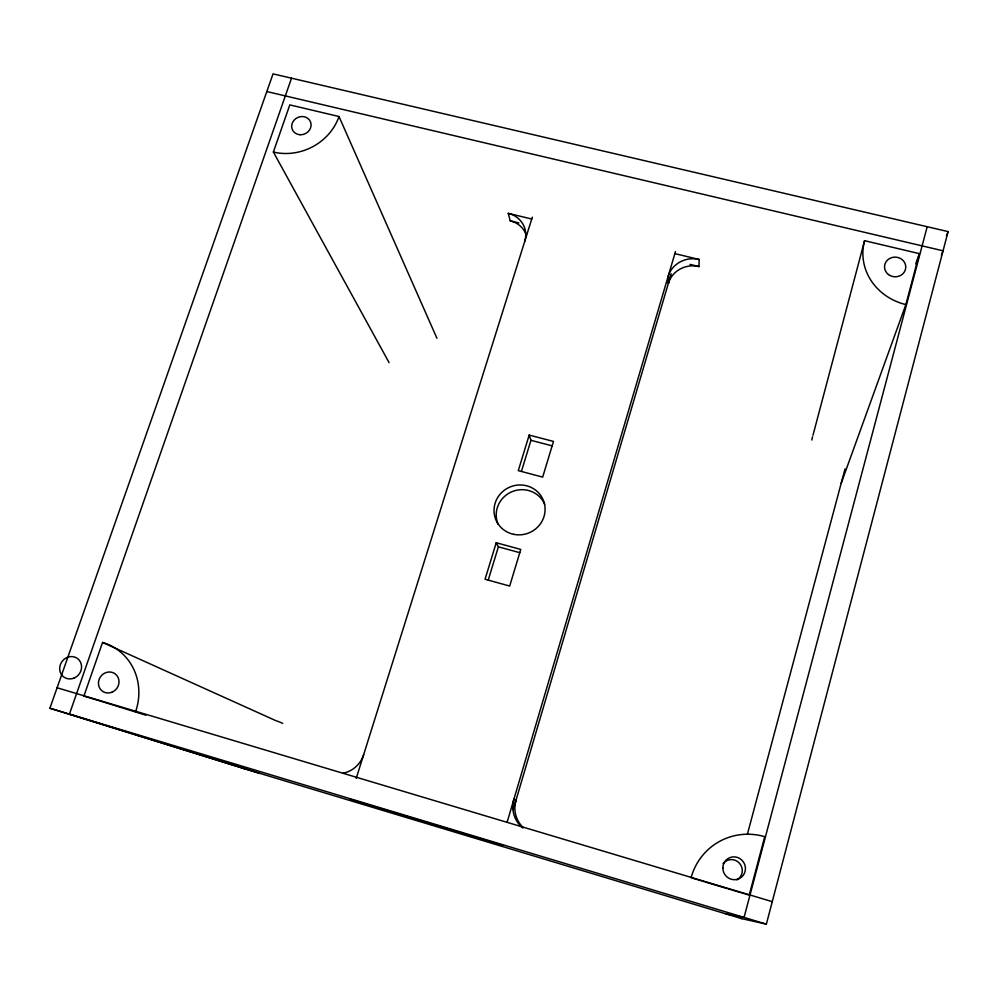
<?xml version="1.0" encoding="UTF-8"?>
<svg xmlns="http://www.w3.org/2000/svg" width="998" height="998" viewBox="0 0 998 998"><rect width="100%" height="100%" fill="white"/><g stroke="black" fill="none" stroke-linecap="round" stroke-linejoin="round"><path stroke-width="1.5" d="M699.111 259.468A25.262 23.665 -6.6 0 0 668.149 276.409L668.373 283.32A24.987 23.428 -6.5 0 1 698.987 266.566L699.111 259.468L674.873 253.617M741.202 918.522L766.364 924.136L948.1 231.611L273.04 73.864L49.9 708.243L245.371 769.034M812.983 435.228L864.567 240.693L919.37 253.642L905.86 304.59L841.214 483.219M749.224 895.144L764.73 836.673A61.913 59.992 59 0 0 691.078 877.753M927.192 226.721L744.071 917.412L726.082 913.968M747.377 834.291L845.019 468.948M507.121 822.227L675.484 251.533M513.259 809.54L671.18 273.764M496.231 542.737L485.053 579.239L509.679 586.051L520.769 549.436L496.231 542.737L498.389 546.829L488.234 580.05M529.177 435.066L518.286 470.644L542.675 477.119L553.491 441.428L529.177 435.066L530.948 440.305L521.53 471.118M356.211 778.39L532.333 217.152M291.528 78.193L69.423 714.131L259.168 773.188M282.671 723.425A40.269 38.311 -59 0 0 276.197 720.818L102.569 642.438L83.882 696.117L87.1 697.078M389.083 362.636L273.377 152.045L289.807 104.89L338.996 116.517L436.937 338.272M915.74 263.871L919.37 253.642M946.416 235.965L948.1 231.611M941.376 255.139L943.06 250.81L266.815 91.542M526.495 235.553A24.426 22.717 -17.9 0 0 510.203 220.82L508.256 213.347L531.747 219.024M510.203 220.82L518.898 222.928M689.98 264.383L698.987 266.566M530.948 440.305L551.981 445.819M498.389 546.829L519.796 552.68M57.111 687.759L772.265 901.656M88.173 697.402L90.319 698.051M91.392 698.363L93.538 699.012M94.623 699.336L96.769 699.972M97.841 700.297L100 700.945M101.072 701.27L145.87 715.217M692.288 878.115L697.103 879.562M698.313 879.924L700.721 880.635M701.931 880.997L704.351 881.721M705.549 882.082L727.342 888.607M728.552 888.969L730.985 889.692M732.195 890.054L740.703 892.599M741.926 892.961L744.358 893.697M745.568 894.058L748.001 894.782M49.9 708.243L766.364 924.136M241.466 767.811L741.689 918.634M353.604 800.421L349.687 799.173L502.705 845.356L500.509 844.632M522.915 828.066A27.033 26.609 -81.8 0 1 513.92 799.149L515.954 800.396A26.721 26.31 -82.4 0 0 522.865 827.23M508.256 213.347A24.688 22.942 -18 0 1 524.723 241.429M363.696 754.563A26.584 25.561 -58.8 0 1 343.25 773.163M513.933 807.681A26.26 2.944 -73.8 0 1 515.866 800.683M668.435 283.07A24.775 2.607 -75.8 0 1 670.881 275.535M498.077 524.224A25.374 24.563 -23 0 1 511.824 491.764A25.374 24.563 -23 0 1 544.758 504.339M338.996 116.517A52.507 47.305 -25.1 0 1 273.377 152.045M102.569 642.438A57.585 53.356 -54.2 0 1 135.641 711.611M723.076 863.707A10.878 10.591 58.7 0 1 739.605 863.407A10.878 10.591 58.7 0 1 736.948 879.874M811.848 440.031A39.82 37.774 8.6 0 1 812.584 436.725M905.86 304.59A56.711 52.258 4.3 0 1 864.567 240.693M74.276 677.979A11.489 10.616 -52.7 0 0 77.744 658.73A11.489 10.616 -52.7 0 0 59.868 666.539A11.489 10.616 -52.7 0 0 74.276 677.979M513.696 534.329A25.661 24.825 -23 0 0 544.01 502.169A25.661 24.825 -23 0 0 500.971 493.237A25.661 24.825 -23 0 0 513.696 534.329M299.837 134.718A9.88 8.932 -25.1 0 0 310.465 121.756A9.88 8.932 -25.1 0 0 293.861 120.446A9.88 8.932 -25.1 0 0 299.837 134.718M112.013 692.188A10.766 10.017 -53.4 0 0 115.531 674.149A10.766 10.017 -53.4 0 0 98.64 681.135A10.766 10.017 -53.4 0 0 112.013 692.188M722.864 867.998A11.514 11.203 58.2 0 0 739.78 878.327A11.514 11.203 58.2 0 0 739.805 858.542A11.514 11.203 58.2 0 0 722.864 867.998M888.519 274.575A10.616 9.818 3.7 0 0 905.648 268.537A10.616 9.818 3.7 0 0 891.276 257.771A10.616 9.818 3.7 0 0 888.519 274.575"/></g></svg>
